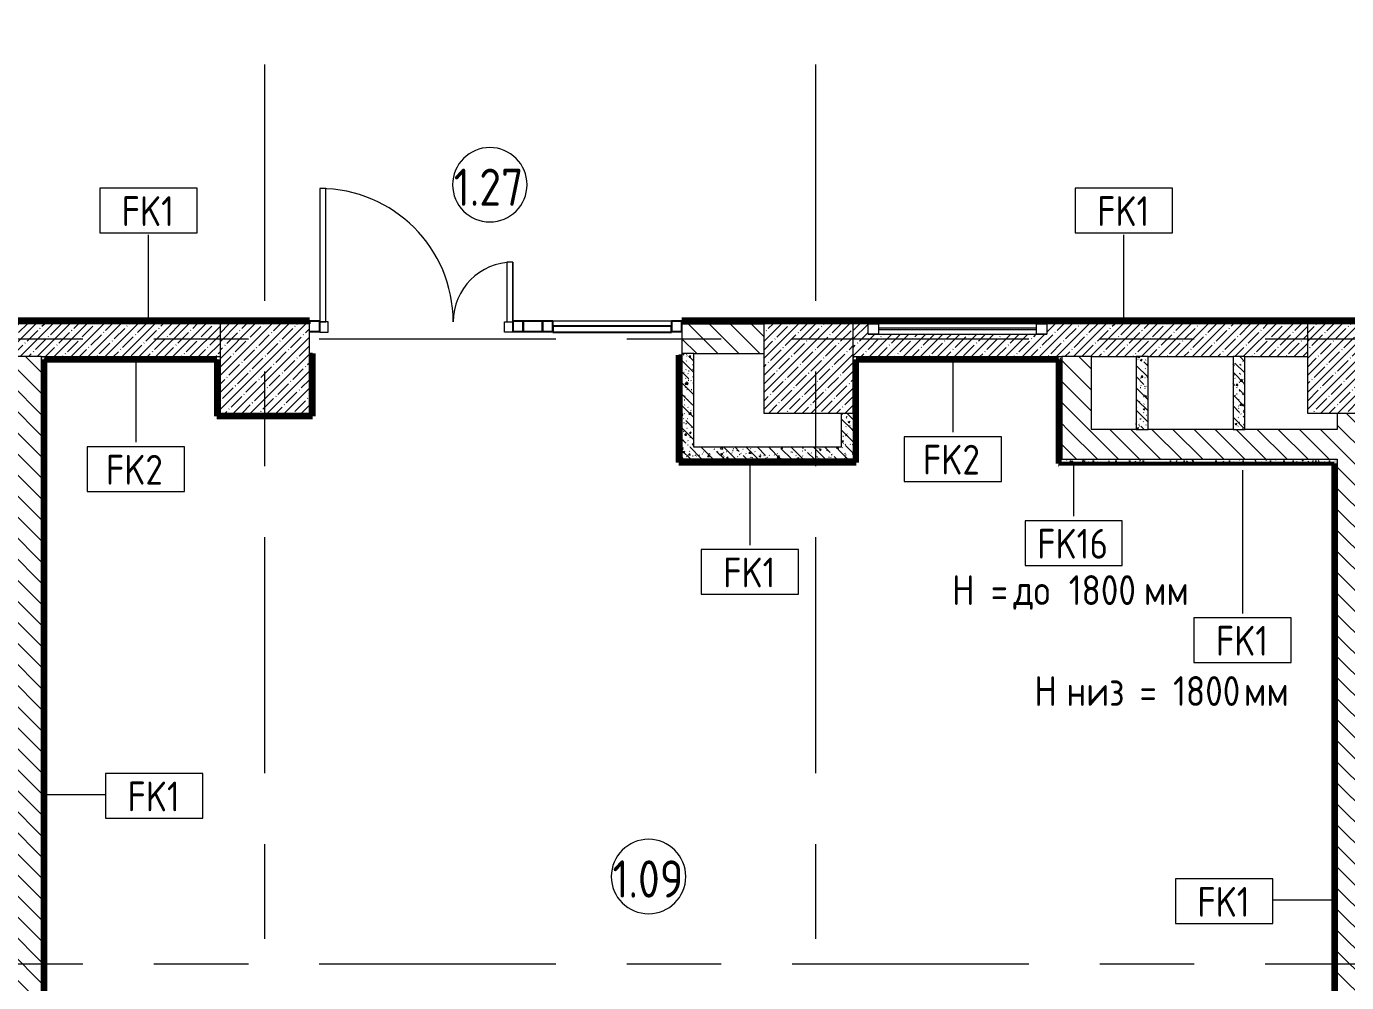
# Model space of a CAD drawing. Header units: millimetres. Extents: x -4060 to 187734, y -8553 to 29000.
# Drawn here: x 20610 to 29472, y 3474 to 9898 of the extents above; entities that cross this region are included whole.
import ezdxf

# ---------------------------------------------------------------- set-up
doc = ezdxf.new("R2010")
doc.units = ezdxf.units.MM
doc.linetypes.add('Осевая', pattern=[3175, 635, -476.25, 1587.5, -476.25])
for name, color, linetype, lineweight in [('A-AREA-IDEN', 7, 'Continuous', 9), ('A-DETL-GENF', 7, 'Continuous', 9), ('A-DOOR', 7, 'Continuous', 9), ('A-GLAZ', 7, 'Continuous', 9), ('A-GLAZ-1', 7, 'Continuous', 13), ('A-GLAZ-CURT', 7, 'Continuous', 9), ('A-GLAZ-CURT-1', 7, 'Continuous', 25), ('A-GLAZ-CWMG', 7, 'Continuous', 9), ('A-GLAZ-CWMG-1', 7, 'Continuous', 25), ('A-WALL', 7, 'Continuous', 9), ('A-WALL-IDEN', 7, 'Continuous', 9), ('I-WALL', 7, 'Continuous', 9), ('S-COLS', 7, 'Continuous', 9), ('Оси-2', 7, 'Осевая', 9)]:
    doc.layers.add(name, color=color, linetype=linetype, lineweight=lineweight)
for name, color, linetype, lineweight, true_color in [('A-WALL-3', 7, 'Continuous', 9, 0xff80c0), ('G-ANNO-TEXT-1', 7, 'Continuous', 9, 0x3c3c3c), ('I-WALL-19', 1, 'Continuous', 53, 0xff0000), ('I-WALL-3', 1, 'Continuous', 9, 0xff0000), ('I-WALL-4', 7, 'Continuous', 9, 0xc0c0c0), ('I-WALL-6', 7, 'Continuous', 80, 0x008000), ('I-WALL-7', 7, 'Continuous', 80, 0xff80c0)]:
    doc.layers.add(name, color=color, linetype=linetype, lineweight=lineweight, true_color=true_color)
doc.styles.add('GOST Common', font='GOST_Common.ttf', dxfattribs={"width": 0.9, "height": 200})
doc.styles.add('GOST Common_1', font='GOST_Common.ttf', dxfattribs={"width": 0.9, "height": 250})
pattern_1 = [(135, (0, 0), (-70.71068, -70.71068), [])]
pattern_2 = [(135, (0, 0), (-75.43415, -75.43415), [106.68, -17.78, 3.556, -17.78]), (135, (0, 75.39), (-75.43415, -75.43415), []), (50, (0, 0), (127.5292, -11.15758), [13.335, -146.685]), (355, (0, 0), (-24.66966, 133.74), [10.668, -117.348]), (100.451, (10.63, -0.93), (102.85973, 122.5818), [11.333, -124.663]), (46.184, (0, 35.56), (189.75516, -29.4304), [20.002, -220.027]), (96.636, (15.81, 33.1), (166.1822, 173.1996), [17, -186.995]), (351.184, (0, 35.56), (166.1839, 173.1976), [16.002, -176.022]), (21, (17.78, 26.67), (106.13027, -71.58603), [13.335, -146.685]), (326, (17.78, 26.67), (43.2619, 128.93175), [10.668, -117.348]), (71.451, (26.62, 20.7), (149.392, 57.34505), [11.333, -124.663]), (37.5, (0, 0), (2.16223, 59.18836), [3.353, -112.573, 3.353, -115.773, -117.793]), (37.5, (0, 0), (2.16223, 59.18836), [-235.052, 3.353, -114.44]), (7.5, (0, 0), (46.77386, 70.12615), [3.353, -64.567, 3.353, -109.906, -44.894]), (7.5, (0, 0), (46.77386, 70.12615), [-181.178, 3.353, -41.542]), (327.5, (-39.65, 0), (94.91367, -4.01009), [3.353, -41.097, 3.353, -135.331, -184.023]), (327.5, (-39.65, 0), (94.91367, -4.01009), [-183.134, 3.353, -180.67]), (317.5, (-57.43, 0), (103.69057, 17.79882), [3.353, -54.432, 3.353, -88.748, -130.683]), (317.5, (-57.43, 0), (103.69057, 17.79882), [-149.885, 3.353, -127.33])]
pattern_3 = [(45, (0, 0), (-57.02463, 57.02463), []), (45, (57.025, 0), (-57.02463, 57.02463), [100.806, -20.161, 3.353, -16.808])]
pattern_4 = [(0, (0, 0), (121.92, 30.48), [10.058, -81.382, 10.058, -81.382, -487.68]), (0, (0, 0), (121.92, 30.48), [-182.88, 10.058, -172.822, 10.058, -81.382, -213.36]), (0, (0, 0), (121.92, 30.48), [-457.2, 10.058, -50.902, 10.058, -142.342]), (120, (45.72, 15.24), (-87.356454, 90.345817), [10.058, -81.382, 10.058, -81.382, -487.68]), (120, (45.72, 15.24), (-87.356454, 90.345817), [-182.88, 10.058, -172.822, 10.058, -81.382, -213.36]), (120, (45.72, 15.24), (-87.356454, 90.345817), [-457.2, 10.058, -50.902, 10.058, -142.342]), (240, (60.96, 76.2), (-34.563546, -120.825817), [10.058, -81.382, 10.058, -81.382, -487.68]), (240, (60.96, 76.2), (-34.563546, -120.825817), [-182.88, 10.058, -172.822, 10.058, -81.382, -213.36]), (240, (60.96, 76.2), (-34.563546, -120.825817), [-457.2, 10.058, -50.902, 10.058, -142.342])]

# ---------------------------------------------------------------- blocks, each defined once
blk = doc.blocks.new('BSC_Колонна _Прямоугольная - 600х600-23286269-План отделки стен 1 этажа в осях 1-12')
at = {"layer": 'S-COLS'}
h = blk.add_hatch(dxfattribs=at)
h.set_pattern_fill('FP_2', color=256, style=0, pattern_type=2)
h.set_pattern_definition([(45, (-29509.74, -7600), (-57.02463, 57.02463), []), (45, (-29452.72, -7600), (-57.02463, 57.02463), [100.806, -20.161, 3.353, -16.808])])
h.paths.add_polyline_path([(100, -300), (300, -300), (300, 300), (-300, 300), (-300, -300), (-23.5, -300)])
for p, q in [((300, 300), (-300, 300)), ((-300, 300), (-300, -300)), ((300, -300), (300, 300)), ((-300, -300), (300, -300))]:
    blk.add_line(p, q, dxfattribs=at)
blk = doc.blocks.new('BSC_Колонна _Прямоугольная - 600х600-V6-План отделки стен 1 этажа в осях 1-12')
at = {"layer": 'S-COLS'}
h = blk.add_hatch(dxfattribs=at)
h.set_pattern_fill('FP_12', color=256, style=0, pattern_type=2)
h.set_pattern_definition([(45, (-25860, -7600), (-57.02463, 57.02463), []), (45, (-25802.975, -7600), (-57.02463, 57.02463), [100.806, -20.161, 3.353, -16.808])])
h.paths.add_polyline_path([(300, -300), (300, 300), (-300, 300), (-300, -300)])
for p, q in [((300, 300), (-300, 300)), ((-300, 300), (-300, -300)), ((300, -300), (300, 300)), ((-300, -300), (300, -300))]:
    blk.add_line(p, q, dxfattribs=at)
blk = doc.blocks.new('BSC_Колонна _Прямоугольная - 600х600-V56-План отделки стен 1 этажа в осях 1-12')
at = {"layer": 'S-COLS'}
h = blk.add_hatch(dxfattribs=at)
h.set_pattern_fill('FP_77', color=256, style=0, pattern_type=2)
h.set_pattern_definition([(45, (-22210, -7600), (-57.02463, 57.02463), []), (45, (-22152.975, -7600), (-57.02463, 57.02463), [100.806, -20.161, 3.353, -16.808])])
h.paths.add_polyline_path([(300, -300), (300, 300), (-300, 300), (-300, -300)])
for p, q in [((300, 300), (-300, 300)), ((-300, 300), (-300, -300)), ((300, -300), (300, 300)), ((-300, -300), (300, -300))]:
    blk.add_line(p, q, dxfattribs=at)
blk = doc.blocks.new('Прямоугольный импост - 50 x 70 мм-31700031-План отделки стен 1 этажа в осях 1-12')
at = {"layer": 'A-GLAZ-CWMG-1'}
for p, q in [((-70, 35), (0, 35)), ((-70, -35), (-70, 35)), ((0, 35), (0, -35)), ((0, -35), (-70, -35))]:
    blk.add_line(p, q, dxfattribs=at)
blk = doc.blocks.new('Дверь_Витражная_остекление_ - ДВН_ДАО_Главный вход_1200 в свету-31742133-План отделки стен 1 этажа в осях 1-12')
at = {"layer": 'A-DETL-GENF'}
for p, q in [((-607.5, 925), (-647.5, 925)), ((-647.5, 925), (-647.5, 35)), ((-607.5, 30), (-607.5, 925)), ((647.5, 430), (607.5, 430)), ((607.5, 430), (607.5, 30)), ((647.5, 35), (647.5, 430)), ((-647.5, 30), (-607.5, 30)), ((-592.5, 30), (-647.5, 30)), ((-592.5, -40), (-592.5, 30)), ((592.5, -40), (592.5, 30)), ((592.5, 30), (647.5, 30)), ((607.5, 30), (647.5, 30)), ((-647.5, -35), (-647.5, -40)), ((-647.5, -40), (-592.5, -40)), ((647.5, -40), (592.5, -40)), ((647.5, -35), (647.5, -40))]:
    blk.add_line(p, q, dxfattribs=at)
at = {"layer": 'A-DOOR'}
for p, q in [((-647.5, 925), (-647.5, 35)), ((647.5, 430), (647.5, 35))]:
    blk.add_line(p, q, dxfattribs=at)
for centre, radius, start, end in [((-647.5, 30), 895, 360, 90), ((647.5, 30), 400, 90, 180)]:
    blk.add_arc(centre, radius, start, end, dxfattribs=at)
blk = doc.blocks.new('Системная панель - Стемалит - 40мм-31720939-План отделки стен 1 этажа в осях 1-12')
at = {"layer": 'A-GLAZ-CURT-1'}
for p, q in [((65, 35), (-65, 35)), ((-65, 35), (-65, -35)), ((65, -35), (65, 35)), ((-65, -35), (65, -35))]:
    blk.add_line(p, q, dxfattribs=at)
blk = doc.blocks.new('Прямоугольный импост - 50 x 70 мм-31687886-План отделки стен 1 этажа в осях 1-12')
at = {"layer": 'A-GLAZ-CWMG-1'}
for p, q in [((-35, 35), (35, 35)), ((-35, -35), (-35, 35)), ((35, 35), (35, -35)), ((35, -35), (-35, -35))]:
    blk.add_line(p, q, dxfattribs=at)
blk = doc.blocks.new('Прямоугольный импост - 50 x 70 мм-31701779-План отделки стен 1 этажа в осях 1-12')
at = {"layer": 'A-GLAZ-CWMG-1'}
for p, q in [((0, 35), (-70, 35)), ((-70, 35), (-70, -35)), ((-70, -35), (0, -35)), ((0, -35), (0, -17))]:
    blk.add_line(p, q, dxfattribs=at)
blk = doc.blocks.new('Системная панель - Стекло - 40мм-31720953-План отделки стен 1 этажа в осях 1-12')
at = {"layer": 'A-GLAZ-CURT-1'}
for p, q in [((397.5, 0), (-397.5, 0)), ((-397.5, 0), (-397.5, -40)), ((397.5, -40), (397.5, 0)), ((-397.5, -40), (397.5, -40))]:
    blk.add_line(p, q, dxfattribs=at)
blk = doc.blocks.new('Прямоугольный импост - 50 x 70 мм-31702100-План отделки стен 1 этажа в осях 1-12')
at = {"layer": 'A-GLAZ-CWMG-1'}
for p, q in [((-35, 35), (35, 35)), ((-35, -35), (-35, 35)), ((35, 35), (35, -35)), ((35, -35), (-35, -35))]:
    blk.add_line(p, q, dxfattribs=at)
blk = doc.blocks.new('Прямоугольный импост - 50 x 70 мм-31720914-План отделки стен 1 этажа в осях 1-12')
at = {"layer": 'A-GLAZ-CWMG'}
blk.add_line((24940, 7918), (24145, 7918), dxfattribs=at)
blk = doc.blocks.new('120_Окно_СКБ_1Ст - 120_Окно_СКБ_1Ст 400х1200 EI30-24228621-План отделки стен 1 этажа в осях 1-12')
at = {"layer": 'A-GLAZ'}
for p, q in [((600, 110), (-600, 110)), ((-600, 40), (600, 40)), ((530, 80), (-530, 80)), ((530, 70), (-530, 70))]:
    blk.add_line(p, q, dxfattribs=at)
at = {"layer": 'A-GLAZ-1'}
for p, q in [((-600, 40), (-600, 110)), ((-600, 110), (-530, 110)), ((-530, 110), (-530, 40)), ((530, 40), (530, 110)), ((530, 110), (600, 110)), ((600, 110), (600, 40)), ((-530, 40), (-600, 40)), ((600, 40), (530, 40))]:
    blk.add_line(p, q, dxfattribs=at)
blk = doc.blocks.new('М_стена_0001 - Типоразмер_без рамки-25382661-План отделки стен 1 этажа в осях 1-12')
at = {"layer": 'A-WALL-IDEN'}
for p, q in [((3.258, 1.523), (-3.273, 1.523)), ((-3.273, 1.523), (-3.273, -1.477)), ((3.258, -1.477), (3.258, 1.523)), ((-3.273, -1.477), (3.258, -1.477))]:
    blk.add_line(p, q, dxfattribs=at)
blk = doc.blocks.new('Марка_Помещения - Номер-25198446-План отделки стен 1 этажа в осях 1-12')
at = {"layer": 'A-AREA-IDEN'}
for start, end in [(360, 180), (180, 360)]:
    blk.add_arc((0, 0), 2.5, start, end, dxfattribs=at)

msp = doc.modelspace()

# ---------------------------------------------------------------- hatches: boundary and pattern name
at = {"layer": 'I-WALL'}
h = msp.add_hatch(dxfattribs=at)
h.set_pattern_fill('FP_1', color=256, style=0, pattern_type=2)
h.set_pattern_definition(pattern_3)
h.paths.add_polyline_path([(17260, 7680), (17535, 7680), (17535, 7900), (17260, 7900), (17260, 7841.3)])
h.paths.add_polyline_path([(21366.5, 7680), (21910, 7680), (21910, 7900), (18485, 7900), (18485, 7680), (20710, 7680)])
h = msp.add_hatch(dxfattribs=at)
h.set_pattern_fill('FP_106', color=256, style=0, pattern_type=2)
h.set_pattern_definition(pattern_4)
h.paths.add_polyline_path([(28159.8, 7900), (30210, 7900), (30210, 7920), (25010, 7920), (25010, 7900), (28140, 7900)])
h.paths.add_polyline_path([(33011.3, 7900), (38490, 7900), (38490, 7920), (32710, 7920), (32710, 7900), (33010, 7900)])
h.paths.add_polyline_path([(21366.5, 7900), (22510, 7900), (22510, 7920), (20265.8, 7920), (20265.8, 7910), (20220, 7909.8), (20220, 7900), (20710, 7900)])
h = msp.add_hatch(dxfattribs=at)
h.set_pattern_fill('FP_20', color=256, style=0, pattern_type=2)
h.set_pattern_definition(pattern_1)
h.paths.add_polyline_path([(25090, 7700), (25560, 7700), (25560, 7900), (25010, 7900), (25010, 7700)])
h = msp.add_hatch(dxfattribs=at)
h.set_pattern_fill('FP_1', color=256, style=0, pattern_type=2)
h.set_pattern_definition(pattern_3)
h.paths.add_polyline_path([(28140, 7680), (29209.7, 7680), (29209.7, 7900), (27460, 7900), (27460, 7830), (26260, 7830), (26260, 7900), (26160, 7900), (26160, 7680), (28060, 7680)])
h = msp.add_hatch(dxfattribs=at)
h.set_pattern_fill('FP_20', color=256, style=0, pattern_type=2)
h.set_pattern_definition(pattern_1)
h.paths.add_polyline_path([(20687.2, 100), (20710, 100), (20710, 7680), (20510, 7680), (20510, 100)])
h = msp.add_hatch(dxfattribs=at)
h.set_pattern_fill('FP_106', color=256, style=0, pattern_type=2)
h.set_pattern_definition(pattern_4)
h.paths.add_polyline_path([(20710, 140), (20730, 140), (20730, 7680), (20710, 7680), (20710, 153.5)])
h = msp.add_hatch(dxfattribs=at)
h.set_pattern_fill('FP_106', color=256, style=0, pattern_type=2)
h.set_pattern_definition(pattern_4)
h.paths.add_polyline_path([(20743, 7660), (21890, 7660), (21890, 7680), (20730, 7680), (20730, 7660)])
h = msp.add_hatch(dxfattribs=at)
h.set_pattern_fill('FP_106', color=256, style=0, pattern_type=2)
h.set_pattern_definition(pattern_4)
h.paths.add_polyline_path([(21890, 7300), (21910, 7300), (21910, 7680), (21890, 7680), (21890, 7660)])
h = msp.add_hatch(dxfattribs=at)
h.set_pattern_fill('FP_106', color=256, style=0, pattern_type=2)
h.set_pattern_definition(pattern_4)
h.paths.add_polyline_path([(22530, 7280), (22530, 7700), (22510, 7700), (22510, 7280)])
h = msp.add_hatch(dxfattribs=at)
h.set_pattern_fill('FP_106', color=256, style=0, pattern_type=2)
h.set_pattern_definition(pattern_4)
h.paths.add_polyline_path([(25010, 6991), (25010, 7690), (24990, 7690), (24990, 6991)])
h = msp.add_hatch(dxfattribs=at)
h.set_pattern_fill('FP_45', color=256, style=0, pattern_type=2)
h.set_pattern_definition(pattern_2)
h.paths.add_polyline_path([(25090, 7070), (25090, 7700), (25010, 7700), (25010, 7070)])
h = msp.add_hatch(dxfattribs=at)
h.set_pattern_fill('FP_106', color=256, style=0, pattern_type=2)
h.set_pattern_definition(pattern_4)
h.paths.add_polyline_path([(27540, 7660), (27540, 7680), (26160, 7680), (26160, 7660), (26180, 7660)])
h = msp.add_hatch(dxfattribs=at)
h.set_pattern_fill('FP_106', color=256, style=0, pattern_type=2)
h.set_pattern_definition(pattern_4)
h.paths.add_polyline_path([(26180, 6971), (26180, 7660), (26160, 7659), (26160, 6971)])
h = msp.add_hatch(dxfattribs=at)
h.set_pattern_fill('FP_106', color=256, style=0, pattern_type=2)
h.set_pattern_definition(pattern_4)
h.paths.add_polyline_path([(27560, 6990), (27560, 7680), (27540, 7680), (27540, 6990)])
h = msp.add_hatch(dxfattribs=at)
h.set_pattern_fill('FP_20', color=256, style=0, pattern_type=2)
h.set_pattern_definition(pattern_1)
h.paths.add_polyline_path([(27760, 7190), (27760, 7680), (27560, 7680), (27560, 7190)])
h = msp.add_hatch(dxfattribs=at)
h.set_pattern_fill('FP_45', color=256, style=0, pattern_type=2)
h.set_pattern_definition(pattern_2)
h.paths.add_polyline_path([(28140, 7190), (28140, 7680), (28060, 7680), (28060, 7190)])
h = msp.add_hatch(dxfattribs=at)
h.set_pattern_fill('FP_45', color=256, style=0, pattern_type=2)
h.set_pattern_definition(pattern_2)
h.paths.add_polyline_path([(28710, 7190), (28790, 7190), (28790, 7680), (28710, 7680), (28710, 7215.8)])
h = msp.add_hatch(dxfattribs=at)
h.set_pattern_fill('FP_106', color=256, style=0, pattern_type=2)
h.set_pattern_definition(pattern_4)
h.paths.add_polyline_path([(22510, 7280), (22510, 7300), (21890, 7300), (21890, 7280), (21910, 7280)])
h = msp.add_hatch(dxfattribs=at)
h.set_pattern_fill('FP_45', color=256, style=0, pattern_type=2)
h.set_pattern_definition(pattern_2)
h.paths.add_polyline_path([(26160, 6990), (26160, 7300), (26080, 7300), (26080, 6991), (26159, 6991)])
h = msp.add_hatch(dxfattribs=at)
h.set_pattern_fill('FP_20', color=256, style=0, pattern_type=2)
h.set_pattern_definition(pattern_1)
h.paths.add_polyline_path([(29609.7, 500), (29609.7, 7300), (29409.7, 7300), (29409.7, 500), (29599.2, 500)])
h = msp.add_hatch(dxfattribs=at)
h.set_pattern_fill('FP_20', color=256, style=0, pattern_type=2)
h.set_pattern_definition(pattern_1)
h.paths.add_polyline_path([(29409.7, 6990), (29409.7, 7190), (27560, 7190), (27560, 6990), (29209.7, 6990)])
h = msp.add_hatch(dxfattribs=at)
h.set_pattern_fill('FP_45', color=256, style=0, pattern_type=2)
h.set_pattern_definition(pattern_2)
h.paths.add_polyline_path([(25560, 6990), (26080, 6990), (26080, 7070), (25010, 7070), (25010, 6990), (25442.5, 6990)])
h = msp.add_hatch(dxfattribs=at)
h.set_pattern_fill('FP_106', color=256, style=0, pattern_type=2)
h.set_pattern_definition(pattern_4)
h.paths.add_polyline_path([(26080, 6971), (26160, 6971), (26159, 6991), (24990, 6990), (24990, 6971), (26045.6, 6971)])
h = msp.add_hatch(dxfattribs=at)
h.set_pattern_fill('FP_106', color=256, style=0, pattern_type=2)
h.set_pattern_definition(pattern_4)
h.paths.add_polyline_path([(28159.8, 6970), (29389.7, 6970), (29389.7, 6990), (27540, 6990), (27540, 6970), (28140, 6970)])
h = msp.add_hatch(dxfattribs=at)
h.set_pattern_fill('FP_106', color=256, style=0, pattern_type=2)
h.set_pattern_definition(pattern_4)
h.paths.add_polyline_path([(29389.7, 520), (29409.7, 520), (29409.7, 6990), (29389.7, 6990), (29389.7, 520.1)])
at = {"layer": 'I-WALL-3'}
msp.add_hatch(color=256, dxfattribs=at).paths.add_polyline_path([(28790, 6962), (29389.7, 6962), (29389.7, 6970), (27540, 6970), (27540, 6962), (28710, 6962)])

# ---------------------------------------------------------------- linework, layer by layer
at = {"layer": 'A-WALL'}
for p, q in [((26260, 7900), (26160, 7900)), ((29209.7, 7900), (27460, 7900)), ((20710, 7680), (20510, 7680)), ((20730, 7659), (20730, 7660)), ((20730, 7660), (21890, 7660)), ((21890, 7660), (21890, 7300)), ((25090, 7700), (25010, 7700)), ((26160, 7680), (27540, 7680)), ((26180, 7660), (27540, 7660)), ((26180, 7659), (26180, 7660)), ((27540, 7660), (27540, 7659)), ((27760, 7680), (27560, 7680)), ((28140, 7680), (28060, 7680)), ((28790, 7680), (28710, 7680)), ((28060, 7190), (28140, 7190)), ((28710, 7190), (28790, 7190)), ((29389.7, 6962), (29389.7, 520))]:
    msp.add_line(p, q, dxfattribs=at)
at = {"layer": 'A-WALL-3'}
for p, q in [((20730, 7659), (20730, 140)), ((20731, 7659), (20730, 7659)), ((26180, 7659), (26180, 6971)), ((26181, 7659), (26180, 7659)), ((27540, 7659), (27539, 7659)), ((27540, 6990), (27540, 7659))]:
    msp.add_line(p, q, dxfattribs=at)
at = {"layer": 'A-WALL-IDEN'}
for p, q in [((21429, 7920.5), (21429, 8497.2)), ((27977.1, 7920.5), (27977.1, 8497.2)), ((21344, 7659.5), (21344, 7103.7)), ((26828.6, 7659.5), (26828.6, 7171.5)), ((25466.9, 6969.5), (25466.9, 6413.7)), ((27640.2, 6966), (27640.2, 6606.6)), ((28774.2, 6917.7), (28774.2, 5954.7)), ((20730.5, 4737), (21141.4, 4737)), ((29389.2, 4028.6), (28976.7, 4028.6))]:
    msp.add_line(p, q, dxfattribs=at)
at = {"layer": 'I-WALL-19'}
msp.add_line((27540, 6962), (29388.7, 6962), dxfattribs=at)
at = {"layer": 'I-WALL-4'}
for p, q in [((21910, 7900), (20220, 7900)), ((22510, 7900), (22510, 7920)), ((25010, 7920), (25010, 6990)), ((25010, 7900), (25560, 7900)), ((20710, 7680), (21910, 7680)), ((20710, 7680), (20710, 100)), ((22530, 7700), (22510, 7700)), ((25010, 7690), (24990, 7690)), ((25090, 7700), (25560, 7700)), ((25090, 7070), (25090, 7700)), ((27540, 7680), (27560, 7680)), ((27560, 7680), (27560, 6990)), ((27760, 7680), (28060, 7680)), ((27760, 7190), (27760, 7680)), ((28060, 7680), (28060, 7190)), ((28140, 7190), (28140, 7680)), ((28140, 7680), (28710, 7680)), ((28710, 7680), (28710, 7190)), ((28790, 7680), (29209.7, 7680)), ((28790, 7190), (28790, 7680)), ((26080, 7300), (26080, 7070)), ((26160, 7300), (26160, 6990)), ((29409.7, 7300), (29409.7, 7190)), ((28060, 7190), (27760, 7190)), ((28710, 7190), (28140, 7190)), ((29409.7, 7190), (28790, 7190)), ((26080, 7070), (25090, 7070)), ((24990, 6971), (26180, 6971)), ((26160, 6991), (25010, 6991)), ((25010, 6990), (26160, 6990)), ((27540, 6970), (29389.7, 6970)), ((27560, 6990), (29409.7, 6990)), ((29409.7, 6990), (29409.7, 500))]:
    msp.add_line(p, q, dxfattribs=at)
at = {"layer": 'I-WALL-6'}
for p, q in [((20731, 7659), (21889, 7659)), ((21889, 7659), (21889, 7660)), ((26181, 7659), (27539, 7659))]:
    msp.add_line(p, q, dxfattribs=at)
at = {"layer": 'I-WALL-7'}
for p, q in [((22510, 7921), (20210, 7921)), ((22510, 7920), (20210, 7920)), ((22510, 7920), (22510, 7921)), ((30210, 7921), (25010, 7921)), ((25010, 7920), (25010, 7921)), ((25010, 7920), (30210, 7920)), ((20731, 140), (20731, 7659)), ((21889, 7659), (21889, 7279)), ((22530, 7700), (22530, 7280)), ((22531, 7700), (22530, 7700)), ((22531, 7279), (22531, 7700)), ((24990, 7690), (24989, 7690)), ((24989, 7690), (24989, 6969)), ((24990, 6970), (24990, 7690)), ((26181, 6969), (26181, 7659)), ((27539, 7659), (27539, 6962)), ((21889, 7279), (22531, 7279)), ((21890, 7280), (21890, 7300)), ((22530, 7280), (21890, 7280)), ((24989, 6969), (26181, 6969)), ((26180, 6970), (24990, 6970)), ((26180, 6971), (26180, 6970)), ((27539, 6962), (27540, 6962)), ((27540, 6970), (27540, 6990)), ((29388.7, 6962), (29388.7, 521)), ((29389.7, 6962), (29388.7, 6962))]:
    msp.add_line(p, q, dxfattribs=at)
at = {"layer": 'Оси-2'}
for p, q in [((22210, 593.7), (22210, 24898.1)), ((25910, 593.7), (25910, 24898.1)), ((-760.2, 7800), (35990, 7800)), ((-760.2, 3600), (35990, 3600))]:
    msp.add_line(p, q, dxfattribs=at)

# ---------------------------------------------------------------- block references
at = {"layer": 'A-AREA-IDEN', "xscale": 99.99999999999993, "yscale": 99.99999999999993, "zscale": 99.99999999999993}
for p in [(23721, 8833.9), (24786.3, 4186.6)]:
    msp.add_blockref('Марка_Помещения - Номер-25198446-План отделки стен 1 этажа в осях 1-12', p, dxfattribs=at)
at = {"layer": 'A-DOOR'}
msp.add_blockref('Дверь_Витражная_остекление_ - ДВН_ДАО_Главный вход_1200 в свету-31742133-План отделки стен 1 этажа в осях 1-12', (23227.5, 7883), dxfattribs=at)
at = {"layer": 'A-GLAZ'}
msp.add_blockref('120_Окно_СКБ_1Ст - 120_Окно_СКБ_1Ст 400х1200 EI30-24228621-План отделки стен 1 этажа в осях 1-12', (26860, 7790), dxfattribs=at)
at = {"layer": 'A-GLAZ-CURT'}
for name, p in [('Системная панель - Стемалит - 40мм-31720939-План отделки стен 1 этажа в осях 1-12', (24010, 7883)), ('Системная панель - Стекло - 40мм-31720953-План отделки стен 1 этажа в осях 1-12', (24542.5, 7883))]:
    msp.add_blockref(name, p, dxfattribs=at)
at = {"layer": 'A-GLAZ-CWMG', "rotation": 180}
msp.add_blockref('Прямоугольный импост - 50 x 70 мм-31701779-План отделки стен 1 этажа в осях 1-12', (22510, 7883), dxfattribs=at)
at = {"layer": 'A-GLAZ-CWMG', "extrusion": (0, 0, -1), "rotation": 180}
for name, p in [('Прямоугольный импост - 50 x 70 мм-31687886-План отделки стен 1 этажа в осях 1-12', (-23910, 7883)), ('Прямоугольный импост - 50 x 70 мм-31702100-План отделки стен 1 этажа в осях 1-12', (-24110, 7883)), ('Прямоугольный импост - 50 x 70 мм-31700031-План отделки стен 1 этажа в осях 1-12', (-25010, 7883))]:
    msp.add_blockref(name, p, dxfattribs=at)
at = {"layer": 'A-GLAZ-CWMG'}
msp.add_blockref('Прямоугольный импост - 50 x 70 мм-31720914-План отделки стен 1 этажа в осях 1-12', (0, 0), dxfattribs=at)
at = {"layer": 'A-WALL-IDEN', "xscale": 99.99999999999993, "yscale": 99.99999999999993, "zscale": 99.99999999999993}
for p in [(21429.8, 8658.8), (27977.8, 8658.8), (26829.4, 6989.1), (21344.8, 6921.2), (27640.9, 6424.2), (25467.7, 6231.2), (28774.9, 5772.3), (21468.8, 4726.5), (28651, 4018.2)]:
    msp.add_blockref('М_стена_0001 - Типоразмер_без рамки-25382661-План отделки стен 1 этажа в осях 1-12', p, dxfattribs=at)
at = {"layer": 'S-COLS'}
for name, p in [('BSC_Колонна _Прямоугольная - 600х600-V56-План отделки стен 1 этажа в осях 1-12', (22210, 7600)), ('BSC_Колонна _Прямоугольная - 600х600-V6-План отделки стен 1 этажа в осях 1-12', (25860, 7600)), ('BSC_Колонна _Прямоугольная - 600х600-23286269-План отделки стен 1 этажа в осях 1-12', (29509.7, 7600))]:
    msp.add_blockref(name, p, dxfattribs=at)

# ---------------------------------------------------------------- texts
at = {"layer": 'A-AREA-IDEN', "char_height": 250, "width": 606.076, "attachment_point": 1, "style": 'GOST Common_1'}
for s, insert in [('1.27', (23479.1, 8942.4)), ('1.09', (24544.4, 4295.2))]:
    msp.add_mtext(s, dxfattribs=dict(at, insert=insert))
at = {"layer": 'A-WALL-IDEN', "char_height": 200, "attachment_point": 1, "style": 'GOST Common'}
for s, insert, width in [('FK1', (21249.5, 8756.8), 447.342), ('FK1', (27797.6, 8756.8), 447.342), ('FK2', (21143.8, 7019.2), 497.848), ('FK2', (26628.4, 7087.1), 497.848), ('FK16', (27395.4, 6522.2), 606.076), ('FK1', (25287.5, 6329.2), 447.342), ('FK1', (28594.7, 5870.3), 447.342), ('FK1', (21288.5, 4824.5), 447.342), ('FK1', (28470.7, 4116.2), 447.342)]:
    msp.add_mtext(s, dxfattribs=dict(at, insert=insert, width=width))
at = {"layer": 'G-ANNO-TEXT-1', "char_height": 200, "attachment_point": 1, "style": 'GOST Common'}
for s, insert, width in [('H = ', (26825.2, 6210.8), 497.848), (' 1800 ', (27497.9, 6210.8), 743.164), ('до', (27235.9, 6210.8), 317.468), ('мм', (28111, 6210.8), 360.759), ('H ', (27377.3, 5532.9), 259.747), ('низ', (27591.6, 5532.9), 461.772), (' = 1800 ', (27972.6, 5532.9), 981.266), ('\\fGOST Common|b0|i0|c204|p34|;\\W.9; ', (29079.9, 5532.9), 43.291), ('мм', (28782.3, 5532.9), 360.759)]:
    msp.add_mtext(s, dxfattribs=dict(at, insert=insert, width=width))

doc.saveas('drawing.dxf')
